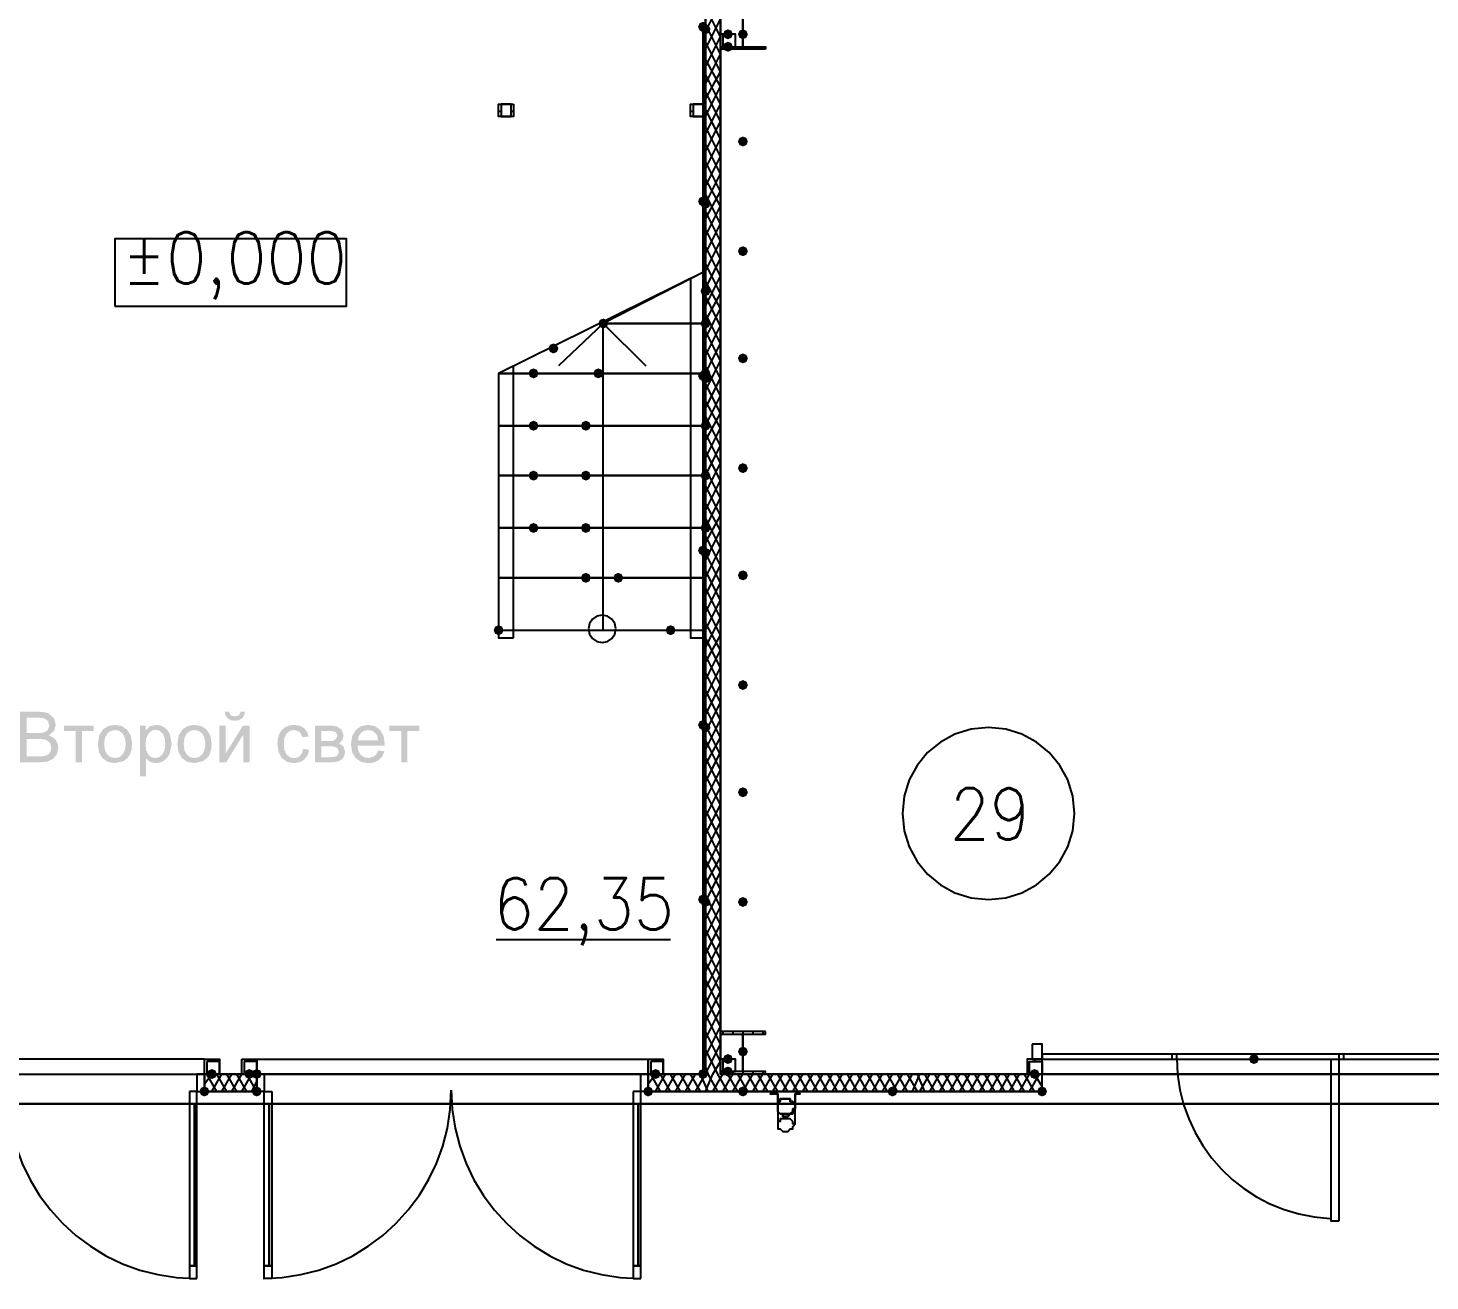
# Model space of a CAD drawing. Header units: millimetres. Extents: x 0 to 420, y 0 to 297.
# Drawn here: x 243.77 to 267.57, y 100.58 to 121.86 of the extents above; entities that cross this region are included whole.
import ezdxf

# ---------------------------------------------------------------- set-up
doc = ezdxf.new("R2010")
doc.units = ezdxf.units.MM
doc.layers.get('0').update_dxf_attribs({"linetype": 'CONTINUOUS'})
doc.styles.get("Standard").update_dxf_attribs({"font": 'STANDARD'})

msp = doc.modelspace()

# ---------------------------------------------------------------- hatches: boundary and pattern name
at = {"true_color": 0x0000fe}
for points in [[(255.312333, 121.877667), (255.287463, 121.817871), (255.227667, 121.793), (255.167871, 121.817871), (255.143, 121.877667), (255.167871, 121.937462), (255.227667, 121.962333), (255.287462, 121.937463)], [(255.354667, 121.835333), (255.329796, 121.775538), (255.27, 121.750667), (255.210204, 121.775538), (255.185333, 121.835333), (255.210204, 121.895129), (255.27, 121.92), (255.329796, 121.895129)], [(255.354667, 121.835333), (255.329796, 121.775538), (255.27, 121.750667), (255.210204, 121.775538), (255.185333, 121.835333), (255.210204, 121.895129), (255.27, 121.92), (255.329796, 121.895129)], [(255.312333, 118.914333), (255.287463, 118.854537), (255.227667, 118.829667), (255.167871, 118.854537), (255.143, 118.914333), (255.167871, 118.974129), (255.227667, 118.999), (255.287462, 118.974129)], [(255.354667, 118.872), (255.329796, 118.812204), (255.27, 118.787333), (255.210204, 118.812204), (255.185333, 118.872), (255.210204, 118.931796), (255.27, 118.956667), (255.329796, 118.931796)], [(255.354667, 117.390333), (255.329796, 117.330537), (255.27, 117.305667), (255.210204, 117.330537), (255.185333, 117.390333), (255.210204, 117.450129), (255.27, 117.475), (255.329796, 117.450129)], [(253.619, 116.84), (253.594129, 116.780204), (253.534333, 116.755333), (253.474538, 116.780204), (253.449667, 116.84), (253.474537, 116.899796), (253.534333, 116.924667), (253.594129, 116.899796)], [(253.619, 116.84), (253.594129, 116.780204), (253.534333, 116.755333), (253.474538, 116.780204), (253.449667, 116.84), (253.474537, 116.899796), (253.534333, 116.924667), (253.594129, 116.899796)], [(255.354667, 116.84), (255.329796, 116.780204), (255.27, 116.755333), (255.210204, 116.780204), (255.185333, 116.84), (255.210204, 116.899796), (255.27, 116.924667), (255.329796, 116.899796)], [(255.354667, 116.84), (255.329796, 116.780204), (255.27, 116.755333), (255.210204, 116.780204), (255.185333, 116.84), (255.210204, 116.899796), (255.27, 116.924667), (255.329796, 116.899796)], [(252.772333, 116.416667), (252.747462, 116.356871), (252.687667, 116.332), (252.627871, 116.356871), (252.603, 116.416667), (252.627871, 116.476462), (252.687667, 116.501333), (252.747462, 116.476463)], [(252.433667, 115.993333), (252.408796, 115.933538), (252.349, 115.908667), (252.289204, 115.933538), (252.264333, 115.993333), (252.289204, 116.053129), (252.349, 116.078), (252.408796, 116.053129)], [(253.534333, 115.993333), (253.509462, 115.933538), (253.449667, 115.908667), (253.389871, 115.933538), (253.365, 115.993333), (253.389871, 116.053129), (253.449667, 116.078), (253.509462, 116.053129)], [(255.312333, 115.951), (255.287463, 115.891204), (255.227667, 115.866333), (255.167871, 115.891204), (255.143, 115.951), (255.167871, 116.010796), (255.227667, 116.035667), (255.287462, 116.010796)], [(255.354667, 115.993333), (255.329796, 115.933538), (255.27, 115.908667), (255.210204, 115.933538), (255.185333, 115.993333), (255.210204, 116.053129), (255.27, 116.078), (255.329796, 116.053129)], [(255.354667, 115.993333), (255.329796, 115.933538), (255.27, 115.908667), (255.210204, 115.933538), (255.185333, 115.993333), (255.210204, 116.053129), (255.27, 116.078), (255.329796, 116.053129)], [(255.354667, 115.908667), (255.329796, 115.848871), (255.27, 115.824), (255.210204, 115.848871), (255.185333, 115.908667), (255.210204, 115.968462), (255.27, 115.993333), (255.329796, 115.968463)], [(252.433667, 115.104333), (252.408796, 115.044537), (252.349, 115.019667), (252.289204, 115.044537), (252.264333, 115.104333), (252.289204, 115.164129), (252.349, 115.189), (252.408796, 115.164129)], [(253.322667, 115.104333), (253.297796, 115.044537), (253.238, 115.019667), (253.178204, 115.044537), (253.153333, 115.104333), (253.178204, 115.164129), (253.238, 115.189), (253.297796, 115.164129)], [(255.354667, 115.104333), (255.329796, 115.044537), (255.27, 115.019667), (255.210204, 115.044537), (255.185333, 115.104333), (255.210204, 115.164129), (255.27, 115.189), (255.329796, 115.164129)], [(252.433667, 114.257667), (252.408796, 114.197871), (252.349, 114.173), (252.289204, 114.197871), (252.264333, 114.257667), (252.289204, 114.317462), (252.349, 114.342333), (252.408796, 114.317463)], [(253.322667, 114.257667), (253.297796, 114.197871), (253.238, 114.173), (253.178204, 114.197871), (253.153333, 114.257667), (253.178204, 114.317462), (253.238, 114.342333), (253.297796, 114.317463)], [(255.354667, 114.257667), (255.329796, 114.197871), (255.27, 114.173), (255.210204, 114.197871), (255.185333, 114.257667), (255.210204, 114.317462), (255.27, 114.342333), (255.329796, 114.317463)], [(255.354667, 114.257667), (255.329796, 114.197871), (255.27, 114.173), (255.210204, 114.197871), (255.185333, 114.257667), (255.210204, 114.317462), (255.27, 114.342333), (255.329796, 114.317463)], [(252.433667, 113.368667), (252.408796, 113.308871), (252.349, 113.284), (252.289204, 113.308871), (252.264333, 113.368667), (252.289204, 113.428462), (252.349, 113.453333), (252.408796, 113.428463)], [(253.322667, 113.368667), (253.297796, 113.308871), (253.238, 113.284), (253.178204, 113.308871), (253.153333, 113.368667), (253.178204, 113.428462), (253.238, 113.453333), (253.297796, 113.428463)], [(255.354667, 113.368667), (255.329796, 113.308871), (255.27, 113.284), (255.210204, 113.308871), (255.185333, 113.368667), (255.210204, 113.428462), (255.27, 113.453333), (255.329796, 113.428463)], [(255.354667, 113.368667), (255.329796, 113.308871), (255.27, 113.284), (255.210204, 113.308871), (255.185333, 113.368667), (255.210204, 113.428462), (255.27, 113.453333), (255.329796, 113.428463)], [(255.312333, 112.987667), (255.287463, 112.927871), (255.227667, 112.903), (255.167871, 112.927871), (255.143, 112.987667), (255.167871, 113.047462), (255.227667, 113.072333), (255.287462, 113.047463)], [(255.354667, 112.945333), (255.329796, 112.885538), (255.27, 112.860667), (255.210204, 112.885538), (255.185333, 112.945333), (255.210204, 113.005129), (255.27, 113.03), (255.329796, 113.005129)], [(253.322667, 112.522), (253.297796, 112.462204), (253.238, 112.437333), (253.178204, 112.462204), (253.153333, 112.522), (253.178204, 112.581796), (253.238, 112.606667), (253.297796, 112.581796)], [(253.873, 112.522), (253.848129, 112.462204), (253.788333, 112.437333), (253.728538, 112.462204), (253.703667, 112.522), (253.728537, 112.581796), (253.788333, 112.606667), (253.848129, 112.581796)], [(251.841, 111.633), (251.816129, 111.573204), (251.756333, 111.548333), (251.696538, 111.573204), (251.671667, 111.633), (251.696537, 111.692796), (251.756333, 111.717667), (251.816129, 111.692796)], [(251.841, 111.633), (251.816129, 111.573204), (251.756333, 111.548333), (251.696538, 111.573204), (251.671667, 111.633), (251.696537, 111.692796), (251.756333, 111.717667), (251.816129, 111.692796)], [(254.762, 111.633), (254.737129, 111.573204), (254.677333, 111.548333), (254.617538, 111.573204), (254.592667, 111.633), (254.617537, 111.692796), (254.677333, 111.717667), (254.737129, 111.692796)], [(255.312333, 110.024333), (255.287463, 109.964537), (255.227667, 109.939667), (255.167871, 109.964537), (255.143, 110.024333), (255.167871, 110.084129), (255.227667, 110.109), (255.287462, 110.084129)], [(255.354667, 109.982), (255.329796, 109.922204), (255.27, 109.897333), (255.210204, 109.922204), (255.185333, 109.982), (255.210204, 110.041796), (255.27, 110.066667), (255.329796, 110.041796)], [(255.312333, 107.061), (255.287463, 107.001204), (255.227667, 106.976333), (255.167871, 107.001204), (255.143, 107.061), (255.167871, 107.120796), (255.227667, 107.145667), (255.287462, 107.120796)], [(255.354667, 107.018667), (255.329796, 106.958871), (255.27, 106.934), (255.210204, 106.958871), (255.185333, 107.018667), (255.210204, 107.078462), (255.27, 107.103333), (255.329796, 107.078463)], [(255.312333, 104.097667), (255.287463, 104.037871), (255.227667, 104.013), (255.167871, 104.037871), (255.143, 104.097667), (255.167871, 104.157462), (255.227667, 104.182333), (255.287462, 104.157463)], [(246.845667, 103.801333), (246.820796, 103.741537), (246.761, 103.716667), (246.701204, 103.741537), (246.676333, 103.801333), (246.701204, 103.861129), (246.761, 103.886), (246.820796, 103.861129)], [(247.734667, 103.801333), (247.709796, 103.741537), (247.65, 103.716667), (247.590204, 103.741537), (247.565333, 103.801333), (247.590204, 103.861129), (247.65, 103.886), (247.709796, 103.861129)], [(247.734667, 103.801333), (247.709796, 103.741537), (247.65, 103.716667), (247.590204, 103.741537), (247.565333, 103.801333), (247.590204, 103.861129), (247.65, 103.886), (247.709796, 103.861129)], [(254.381, 103.801333), (254.356129, 103.741537), (254.296333, 103.716667), (254.236538, 103.741537), (254.211667, 103.801333), (254.236537, 103.861129), (254.296333, 103.886), (254.356129, 103.861129)], [(255.989667, 103.801333), (255.964796, 103.741537), (255.905, 103.716667), (255.845204, 103.741537), (255.820333, 103.801333), (255.845204, 103.861129), (255.905, 103.886), (255.964796, 103.861129)], [(255.989667, 103.801333), (255.964796, 103.741537), (255.905, 103.716667), (255.845204, 103.741537), (255.820333, 103.801333), (255.845204, 103.861129), (255.905, 103.886), (255.964796, 103.861129)], [(255.989667, 103.801333), (255.964796, 103.741537), (255.905, 103.716667), (255.845204, 103.741537), (255.820333, 103.801333), (255.845204, 103.861129), (255.905, 103.886), (255.964796, 103.861129)], [(255.989667, 103.801333), (255.964796, 103.741537), (255.905, 103.716667), (255.845204, 103.741537), (255.820333, 103.801333), (255.845204, 103.861129), (255.905, 103.886), (255.964796, 103.861129)], [(258.529667, 103.801333), (258.504796, 103.741537), (258.445, 103.716667), (258.385204, 103.741537), (258.360333, 103.801333), (258.385204, 103.861129), (258.445, 103.886), (258.504796, 103.861129)], [(258.529667, 103.801333), (258.504796, 103.741537), (258.445, 103.716667), (258.385204, 103.741537), (258.360333, 103.801333), (258.385204, 103.861129), (258.445, 103.886), (258.504796, 103.861129)], [(261.069667, 103.801333), (261.044796, 103.741537), (260.985, 103.716667), (260.925204, 103.741537), (260.900333, 103.801333), (260.925204, 103.861129), (260.985, 103.886), (261.044796, 103.861129)]]:
    msp.add_hatch(color=0, dxfattribs=at).paths.add_polyline_path(points, flags=0)
at = {"true_color": 0x000007}
h = msp.add_hatch(color=0, dxfattribs=at)
h.paths.add_polyline_path([(255.27, 121.835333), (255.227667, 121.835333), (255.27, 104.097667)], flags=0)
h.paths.add_polyline_path([(255.227667, 121.835333), (255.27, 104.097667), (255.227667, 104.097667)], flags=0)
for points in [[(255.735667, 121.750667), (255.710796, 121.690871), (255.651, 121.666), (255.591204, 121.690871), (255.566333, 121.750667), (255.591204, 121.810462), (255.651, 121.835333), (255.710796, 121.810463)], [(255.989667, 121.750667), (255.964796, 121.690871), (255.905, 121.666), (255.845204, 121.690871), (255.820333, 121.750667), (255.845204, 121.810462), (255.905, 121.835333), (255.964796, 121.810463)], [(255.735667, 121.539), (255.710796, 121.479204), (255.651, 121.454333), (255.591204, 121.479204), (255.566333, 121.539), (255.591204, 121.598796), (255.651, 121.623667), (255.710796, 121.598796)], [(255.989667, 119.930333), (255.964796, 119.870538), (255.905, 119.845667), (255.845204, 119.870538), (255.820333, 119.930333), (255.845204, 119.990129), (255.905, 120.015), (255.964796, 119.990129)], [(255.989667, 118.067667), (255.964796, 118.007871), (255.905, 117.983), (255.845204, 118.007871), (255.820333, 118.067667), (255.845204, 118.127462), (255.905, 118.152333), (255.964796, 118.127463)], [(255.989667, 116.247333), (255.964796, 116.187537), (255.905, 116.162667), (255.845204, 116.187537), (255.820333, 116.247333), (255.845204, 116.307129), (255.905, 116.332), (255.964796, 116.307129)], [(255.989667, 114.384667), (255.964796, 114.324871), (255.905, 114.3), (255.845204, 114.324871), (255.820333, 114.384667), (255.845204, 114.444462), (255.905, 114.469333), (255.964796, 114.444463)], [(255.989667, 112.564333), (255.964796, 112.504537), (255.905, 112.479667), (255.845204, 112.504537), (255.820333, 112.564333), (255.845204, 112.624129), (255.905, 112.649), (255.964796, 112.624129)], [(255.989667, 110.701667), (255.964796, 110.641871), (255.905, 110.617), (255.845204, 110.641871), (255.820333, 110.701667), (255.845204, 110.761462), (255.905, 110.786333), (255.964796, 110.761463)], [(244.375986, 110.011104), (244.88145, 110.011104), (244.88145, 109.924012), (244.681359, 109.924012), (244.681359, 109.389333), (244.576628, 109.389333), (244.576628, 109.924012), (244.375986, 109.924012)], [(248.438451, 109.616985), (248.54208, 109.603756), (248.511556, 109.507913), (248.454988, 109.435635), (248.376853, 109.390022), (248.283008, 109.375001), (248.16808, 109.395741), (248.077956, 109.458235), (248.019665, 109.559934), (248.000235, 109.698013), (248.008503, 109.792409), (248.033308, 109.874402), (248.075407, 109.940204), (248.135283, 109.987401), (248.206321, 110.015927), (248.28356, 110.025435), (248.375613, 110.01262), (248.449475, 109.974172), (248.502392, 109.912161), (248.532158, 109.828651), (248.429632, 109.812666), (248.377266, 109.906924), (248.287969, 109.938895), (248.215553, 109.924494), (248.158434, 109.881568), (248.121227, 109.807499), (248.108824, 109.70077), (248.120813, 109.592456), (248.15678, 109.518868), (248.211902, 109.476218), (248.281906, 109.462093), (248.338888, 109.471602), (248.385534, 109.500127), (248.419434, 109.548221)], [(249.903314, 110.011104), (250.408778, 110.011104), (250.408778, 109.924012), (250.208687, 109.924012), (250.208687, 109.389333), (250.103956, 109.389333), (250.103956, 109.924012), (249.903314, 109.924012)], [(255.989667, 108.881333), (255.964796, 108.821537), (255.905, 108.796667), (255.845204, 108.821537), (255.820333, 108.881333), (255.845204, 108.941129), (255.905, 108.966), (255.964796, 108.941129)], [(255.989667, 107.018667), (255.964796, 106.958871), (255.905, 106.934), (255.845204, 106.958871), (255.820333, 107.018667), (255.845204, 107.078462), (255.905, 107.103333), (255.964796, 107.078463)], [(255.989667, 104.478667), (255.964796, 104.418871), (255.905, 104.394), (255.845204, 104.418871), (255.820333, 104.478667), (255.845204, 104.538462), (255.905, 104.563333), (255.964796, 104.538463)], [(255.735667, 104.351667), (255.710796, 104.291871), (255.651, 104.267), (255.591204, 104.291871), (255.566333, 104.351667), (255.591204, 104.411462), (255.651, 104.436333), (255.710796, 104.411463)], [(264.668, 104.351667), (264.643129, 104.291871), (264.583333, 104.267), (264.523537, 104.291871), (264.498667, 104.351667), (264.523537, 104.411462), (264.583333, 104.436333), (264.643129, 104.411463)], [(264.668, 104.351667), (264.643129, 104.291871), (264.583333, 104.267), (264.523537, 104.291871), (264.498667, 104.351667), (264.523537, 104.411462), (264.583333, 104.436333), (264.643129, 104.411463)], [(246.972667, 104.097667), (246.947796, 104.037871), (246.888, 104.013), (246.828204, 104.037871), (246.803333, 104.097667), (246.828204, 104.157462), (246.888, 104.182333), (246.947796, 104.157463)], [(247.607667, 104.097667), (247.582796, 104.037871), (247.523, 104.013), (247.463204, 104.037871), (247.438333, 104.097667), (247.463204, 104.157462), (247.523, 104.182333), (247.582796, 104.157463)], [(247.734667, 104.097667), (247.709796, 104.037871), (247.65, 104.013), (247.590204, 104.037871), (247.565333, 104.097667), (247.590204, 104.157462), (247.65, 104.182333), (247.709796, 104.157463)], [(254.508, 104.097667), (254.483129, 104.037871), (254.423333, 104.013), (254.363538, 104.037871), (254.338667, 104.097667), (254.363537, 104.157462), (254.423333, 104.182333), (254.483129, 104.157463)], [(255.735667, 104.14), (255.710796, 104.080204), (255.651, 104.055333), (255.591204, 104.080204), (255.566333, 104.14), (255.591204, 104.199796), (255.651, 104.224667), (255.710796, 104.199796)], [(260.942667, 104.097667), (260.917796, 104.037871), (260.858, 104.013), (260.798204, 104.037871), (260.773333, 104.097667), (260.798204, 104.157462), (260.858, 104.182333), (260.917796, 104.157463)]]:
    msp.add_hatch(color=0, dxfattribs=at).paths.add_polyline_path(points, flags=0)
h = msp.add_hatch(color=0, dxfattribs=at)
h.paths.add_polyline_path([(243.631311, 109.389333), (243.631311, 110.248126), (243.953772, 110.248126), (244.042104, 110.241512), (244.111419, 110.221668), (244.204574, 110.141742), (244.238199, 110.028191), (244.208433, 109.924563), (244.118034, 109.84629), (244.187005, 109.815009), (244.238199, 109.768018), (244.26948, 109.708211), (244.280091, 109.638482), (244.254184, 109.526034), (244.191345, 109.446108), (244.097088, 109.403664), (243.958732, 109.389333)], flags=0)
h.paths.add_polyline_path([(243.745412, 109.88708), (243.93062, 109.88708), (243.995457, 109.889561), (244.03921, 109.897002), (244.104253, 109.939997), (244.126302, 110.014962), (244.105907, 110.089928), (244.047478, 110.134576), (243.995802, 110.143533), (243.91684, 110.146703), (243.745412, 110.146703)], flags=0)
h.paths.add_polyline_path([(243.745412, 109.490757), (243.958732, 109.490757), (244.036454, 109.494615), (244.101497, 109.518317), (244.145043, 109.565722), (244.162131, 109.638482), (244.137326, 109.721716), (244.068976, 109.771325), (244.015714, 109.782005), (243.94385, 109.785657), (243.745412, 109.785657)], flags=0)
h = msp.add_hatch(color=0, dxfattribs=at)
h.paths.add_polyline_path([(247.01542, 110.011104), (247.121253, 110.011104), (247.121253, 109.537059), (247.413398, 110.011104), (247.526948, 110.011104), (247.526948, 109.389333), (247.421666, 109.389333), (247.421666, 109.860622), (247.129522, 109.389333), (247.01542, 109.389333)], flags=0)
h.paths.add_polyline_path([(247.378671, 110.247024), (247.45088, 110.247024), (247.432759, 110.182049), (247.396861, 110.134025), (247.344771, 110.104535), (247.277799, 110.094888), (247.210344, 110.104535), (247.158185, 110.134025), (247.122356, 110.181636), (247.104717, 110.247024), (247.176926, 110.247024), (247.208897, 110.186941), (247.274491, 110.167649), (247.346149, 110.18639)], flags=0)
h = msp.add_hatch(color=0, dxfattribs=at)
h.paths.add_polyline_path([(244.950002, 109.700218), (244.974049, 109.8507), (245.046465, 109.956533), (245.134935, 110.008141), (245.241595, 110.025435), (245.358108, 110.004351), (245.451057, 109.941099), (245.512104, 109.840985), (245.532636, 109.709038), (245.52361, 109.601482), (245.496807, 109.519971), (245.452503, 109.458855), (245.392077, 109.413035), (245.241595, 109.375001), (245.123428, 109.39581), (245.030479, 109.458786), (244.969983, 109.560899)], flags=0)
h.paths.add_polyline_path([(245.058591, 109.700218), (245.071476, 109.595556), (245.110406, 109.521073), (245.169179, 109.476701), (245.241595, 109.462093), (245.313528, 109.476976), (245.372233, 109.521625), (245.411438, 109.597141), (245.424598, 109.704077), (245.411438, 109.805294), (245.372233, 109.878812), (245.313115, 109.92346), (245.241595, 109.938343), (245.169179, 109.92346), (245.110406, 109.878812), (245.071476, 109.804398)], flags=0)
h = msp.add_hatch(color=0, dxfattribs=at)
h.paths.add_polyline_path([(245.664565, 109.151208), (245.664565, 110.011104), (245.761028, 110.011104), (245.761028, 109.930626), (245.837096, 110.001733), (245.941276, 110.025435), (246.015827, 110.0151), (246.081284, 109.984094), (246.134752, 109.934485), (246.173337, 109.868339), (246.204756, 109.705179), (246.170581, 109.5332), (246.128344, 109.465401), (246.070811, 109.415791), (246.003838, 109.385268), (245.933559, 109.375001), (245.839301, 109.39705), (245.770399, 109.453825), (245.770399, 109.151208)], flags=0)
h.paths.add_polyline_path([(245.760477, 109.696911), (245.772535, 109.592249), (245.808984, 109.51942), (245.862314, 109.476287), (245.926393, 109.462093), (245.991712, 109.476701), (246.047109, 109.521073), (246.084592, 109.596865), (246.097269, 109.70573), (246.084936, 109.809152), (246.048211, 109.883222), (245.99433, 109.92787), (245.931354, 109.942753), (245.867688, 109.927043), (245.812291, 109.879914), (245.773362, 109.802675)], flags=0)
h = msp.add_hatch(color=0, dxfattribs=at)
h.paths.add_polyline_path([(246.300856, 109.700218), (246.324903, 109.8507), (246.397319, 109.956533), (246.485789, 110.008141), (246.592449, 110.025435), (246.708963, 110.004351), (246.801911, 109.941099), (246.862958, 109.840985), (246.883491, 109.709038), (246.874465, 109.601482), (246.847662, 109.519971), (246.803358, 109.458855), (246.742931, 109.413035), (246.592449, 109.375001), (246.474283, 109.39581), (246.381334, 109.458786), (246.320838, 109.560899)], flags=0)
h.paths.add_polyline_path([(246.409446, 109.700218), (246.422331, 109.595556), (246.46126, 109.521073), (246.520033, 109.476701), (246.592449, 109.462093), (246.664383, 109.476976), (246.723087, 109.521625), (246.762293, 109.597141), (246.775453, 109.704077), (246.762293, 109.805294), (246.723087, 109.878812), (246.66397, 109.92346), (246.592449, 109.938343), (246.520033, 109.92346), (246.46126, 109.878812), (246.422331, 109.804398)], flags=0)
h = msp.add_hatch(color=0, dxfattribs=at)
h.paths.add_polyline_path([(248.640707, 110.011104), (248.883241, 110.011104), (248.961307, 110.007383), (249.016635, 109.996221), (249.091601, 109.941651), (249.12302, 109.84629), (249.104279, 109.768569), (249.049157, 109.713447), (249.121917, 109.658326), (249.151132, 109.563517), (249.132046, 109.486071), (249.087742, 109.431776), (249.017049, 109.399806), (248.920724, 109.389333), (248.640707, 109.389333)], flags=0)
h.paths.add_polyline_path([(248.745989, 109.749276), (248.858437, 109.749276), (248.915005, 109.750999), (248.95049, 109.756442), (248.995689, 109.785105), (249.016084, 109.836368), (249.007127, 109.877779), (248.980806, 109.904719), (248.933677, 109.91912), (248.861744, 109.924012), (248.745989, 109.924012)], flags=0)
h.paths.add_polyline_path([(248.745989, 109.475874), (248.884895, 109.475874), (248.960136, 109.480972), (249.007265, 109.49682), (249.032758, 109.525001), (249.042542, 109.568478), (249.02325, 109.623599), (248.973089, 109.656121), (248.873319, 109.662736), (248.745989, 109.662736)], flags=0)
h = msp.add_hatch(color=0, dxfattribs=at)
h.paths.add_polyline_path([(249.710751, 109.589424), (249.819892, 109.576195), (249.782685, 109.491308), (249.72398, 109.427918), (249.644674, 109.38823), (249.545938, 109.375001), (249.423637, 109.39581), (249.329861, 109.458786), (249.269848, 109.560072), (249.249935, 109.695257), (249.269916, 109.834164), (249.330412, 109.938343), (249.42343, 110.003593), (249.540425, 110.025435), (249.653287, 110.004076), (249.743824, 109.940548), (249.803355, 109.838091), (249.823199, 109.701321), (249.822648, 109.673209), (249.358524, 109.673209), (249.375888, 109.582672), (249.416402, 109.516112), (249.475037, 109.47546), (249.546489, 109.462093), (249.645708, 109.49241), (249.682157, 109.531615)], flags=0)
h.paths.add_polyline_path([(249.364588, 109.760301), (249.711853, 109.760301), (249.698211, 109.828514), (249.672166, 109.87771), (249.613875, 109.923598), (249.541528, 109.938895), (249.474555, 109.926561), (249.419158, 109.889836), (249.380711, 109.83313)], flags=0)
h = msp.add_hatch(color=0, dxfattribs=at)
h.paths.add_polyline_path([(246.761, 103.801333), (247.65, 103.801333)], flags=0)
h.paths.add_polyline_path([(247.65, 103.801333), (246.761, 103.801333)], flags=0)
h = msp.add_hatch(color=0, dxfattribs=at)
h.paths.add_polyline_path([(254.296333, 103.801333), (255.905, 103.801333)], flags=0)
h.paths.add_polyline_path([(255.905, 103.801333), (254.296333, 103.801333)], flags=0)
h = msp.add_hatch(color=0, dxfattribs=at)
h.paths.add_polyline_path([(255.905, 103.801333), (260.985, 103.801333)], flags=0)
h.paths.add_polyline_path([(260.985, 103.801333), (255.905, 103.801333)], flags=0)

# ---------------------------------------------------------------- linework, layer by layer
at = {"color": 0, "true_color": 0x000007}
for points in [[(104.309333, 103.589667), (390.101667, 103.589667), (390.101667, 221.276333), (104.309333, 221.276333)], [(273.134667, 104.097667), (273.134667, 138.599333), (272.923, 138.599333), (259.757333, 138.599333), (255.524, 138.599333), (255.524, 104.097667)], [(256.286, 121.496667), (255.524, 121.496667), (255.524, 121.539), (255.905, 121.539), (255.905, 122.174), (255.524, 122.174), (255.524, 122.216333), (256.286, 122.216333), (256.286, 122.174), (255.905, 122.174), (255.905, 121.539), (256.286, 121.539)], [(255.27, 121.835333), (255.227667, 121.835333), (255.27, 104.097667)], [(255.227667, 121.835333), (255.27, 104.097667), (255.227667, 104.097667)], [(255.27, 104.097667), (255.27, 121.835333), (255.227667, 121.835333), (255.227667, 104.097667)], [(255.27, 104.097667), (255.27, 121.835333), (255.227667, 121.835333), (255.227667, 104.097667)], [(255.778, 121.750667), (255.566333, 121.750667), (255.566333, 121.539), (255.778, 121.539), (255.778, 121.750667), (255.524, 121.750667), (255.524, 121.539), (255.778, 121.539)], [(252.010333, 120.565333), (252.010333, 120.353667), (251.756333, 120.353667), (251.756333, 120.565333)], [(251.968, 120.565333), (251.798667, 120.565333), (251.798667, 120.353667), (251.968, 120.353667)], [(255.27, 120.565333), (255.27, 120.353667), (255.016, 120.353667), (255.016, 120.565333)], [(255.227667, 120.565333), (255.058333, 120.565333), (255.058333, 120.353667), (255.227667, 120.353667)], [(245.237, 117.136333), (249.174, 117.136333), (249.174, 118.279333), (245.237, 118.279333)], [(255.27, 117.729), (253.534333, 116.84), (255.27, 116.84)], [(255.27, 115.993333), (251.756333, 115.993333), (251.756333, 115.104333), (255.27, 115.104333)], [(255.27, 115.104333), (251.756333, 115.104333), (251.756333, 114.257667), (255.27, 114.257667)], [(255.27, 114.257667), (251.756333, 114.257667), (251.756333, 113.368667), (255.27, 113.368667)], [(255.27, 113.368667), (251.756333, 113.368667), (251.756333, 112.522), (255.27, 112.522)], [(255.27, 112.522), (251.756333, 112.522), (251.756333, 111.633), (255.27, 111.633)], [(256.286, 104.817333), (255.524, 104.817333), (255.524, 104.775), (255.905, 104.775), (255.905, 104.14), (255.524, 104.14), (255.524, 104.097667), (256.286, 104.097667), (256.286, 104.14), (255.905, 104.14), (255.905, 104.775), (256.286, 104.775)], [(260.815667, 104.605667), (260.815667, 104.351667), (260.985, 104.351667), (260.985, 104.605667)], [(246.761, 104.351667), (247.015, 104.351667), (247.015, 104.097667), (246.761, 104.097667)], [(246.803333, 104.309333), (246.803333, 104.097667), (247.015, 104.097667), (247.015, 104.309333)], [(247.396, 104.351667), (247.65, 104.351667), (247.65, 104.097667), (247.396, 104.097667)], [(247.438333, 104.309333), (247.438333, 104.097667), (247.65, 104.097667), (247.65, 104.309333)], [(254.296333, 104.351667), (254.550333, 104.351667), (254.550333, 104.097667), (254.296333, 104.097667)], [(254.338667, 104.309333), (254.338667, 104.097667), (254.550333, 104.097667), (254.550333, 104.309333)], [(255.778, 104.351667), (255.566333, 104.351667), (255.566333, 104.14), (255.778, 104.14), (255.778, 104.351667), (255.524, 104.351667), (255.524, 104.14), (255.778, 104.14)], [(260.985, 104.351667), (260.731, 104.351667), (260.731, 104.097667), (260.985, 104.097667)], [(260.985, 104.309333), (260.985, 104.097667), (260.773333, 104.097667), (260.773333, 104.309333)], [(260.985, 104.351667), (268.224, 104.351667), (268.224, 104.436333), (260.985, 104.436333)], [(263.186333, 104.351667), (263.271, 104.351667), (263.271, 104.436333), (263.186333, 104.436333)], [(266.022667, 101.6), (265.895667, 101.6), (265.895667, 104.351667), (266.022667, 104.351667)], [(266.022667, 104.351667), (266.107333, 104.351667), (266.107333, 104.436333), (266.022667, 104.436333)], [(246.634, 104.097667), (246.634, 103.801333), (246.761, 103.801333), (246.761, 104.097667)], [(246.761, 104.097667), (246.761, 103.801333)], [(247.777, 104.097667), (247.777, 103.801333), (247.65, 103.801333), (247.65, 104.097667)], [(247.65, 104.097667), (247.65, 103.801333)], [(254.296333, 104.097667), (254.296333, 103.801333), (254.169333, 103.801333), (254.169333, 104.097667)], [(254.296333, 104.097667), (254.296333, 103.801333)], [(246.507, 103.801333), (246.507, 103.589667), (246.634, 103.589667), (246.634, 103.801333)], [(246.761, 103.801333), (247.65, 103.801333)], [(247.65, 103.801333), (246.761, 103.801333)], [(246.761, 103.801333), (247.65, 103.801333)], [(246.761, 103.801333), (247.65, 103.801333)], [(247.904, 103.801333), (247.904, 103.589667), (247.777, 103.589667), (247.777, 103.801333)], [(254.042333, 103.801333), (254.042333, 103.589667), (254.169333, 103.589667), (254.169333, 103.801333)], [(254.296333, 103.801333), (255.905, 103.801333)], [(255.905, 103.801333), (254.296333, 103.801333)], [(254.296333, 103.801333), (255.905, 103.801333)], [(254.296333, 103.801333), (255.905, 103.801333)], [(255.905, 103.801333), (260.985, 103.801333)], [(260.985, 103.801333), (255.905, 103.801333)], [(260.985, 103.801333), (255.905, 103.801333)], [(260.985, 103.801333), (255.905, 103.801333)], [(116.416667, 94.953667), (377.994333, 94.953667), (377.994333, 103.589667), (116.416667, 103.589667)], [(246.591667, 100.838), (246.591667, 103.589667), (246.507, 103.589667), (246.507, 100.838)], [(246.634, 100.838), (246.634, 103.589667), (246.591667, 103.589667), (246.591667, 100.838)], [(247.777, 100.838), (247.777, 103.589667), (247.861667, 103.589667), (247.861667, 100.838)], [(247.861667, 100.838), (247.861667, 103.589667), (247.904, 103.589667), (247.904, 100.838)], [(254.127, 100.838), (254.127, 103.589667), (254.042333, 103.589667), (254.042333, 100.838)], [(254.169333, 100.838), (254.169333, 103.589667), (254.127, 103.589667), (254.127, 100.838)], [(256.370667, 103.759), (256.497667, 103.759), (256.497667, 103.547333), (256.497667, 103.505), (256.497667, 103.462667), (256.54, 103.420333), (256.582333, 103.420333), (256.582333, 103.378), (256.624667, 103.378), (256.667, 103.378), (256.709333, 103.420333), (256.751667, 103.420333), (256.751667, 103.462667), (256.751667, 103.505), (256.794, 103.505), (256.794, 103.547333), (256.794, 103.759), (256.878667, 103.759), (256.794, 103.759), (256.794, 103.547333), (256.794, 103.505), (256.751667, 103.505), (256.751667, 103.462667), (256.709333, 103.420333), (256.667, 103.420333), (256.624667, 103.420333), (256.582333, 103.420333), (256.54, 103.420333), (256.497667, 103.462667), (256.497667, 103.505), (256.497667, 103.547333), (256.497667, 103.759), (256.370667, 103.759), (256.497667, 103.759), (256.497667, 103.547333), (256.497667, 103.505), (256.497667, 103.462667), (256.54, 103.420333), (256.582333, 103.420333), (256.582333, 103.378), (256.624667, 103.378), (256.667, 103.378), (256.709333, 103.420333), (256.751667, 103.420333), (256.751667, 103.462667), (256.751667, 103.505), (256.794, 103.505), (256.794, 103.547333), (256.794, 103.759), (256.878667, 103.759), (256.794, 103.759), (256.794, 103.547333), (256.794, 103.505), (256.751667, 103.505), (256.751667, 103.462667), (256.709333, 103.420333), (256.667, 103.420333), (256.624667, 103.420333), (256.582333, 103.420333), (256.54, 103.420333), (256.497667, 103.462667), (256.497667, 103.505), (256.497667, 103.547333), (256.497667, 103.759), (256.370667, 103.759), (256.497667, 103.759), (256.497667, 103.547333), (256.497667, 103.505), (256.497667, 103.462667), (256.54, 103.420333), (256.582333, 103.420333), (256.624667, 103.420333), (256.667, 103.420333), (256.709333, 103.420333), (256.751667, 103.462667), (256.751667, 103.505), (256.794, 103.505), (256.794, 103.547333), (256.794, 103.759), (256.878667, 103.759), (256.794, 103.759), (256.794, 103.547333), (256.794, 103.505), (256.751667, 103.505), (256.751667, 103.462667), (256.751667, 103.420333), (256.709333, 103.420333), (256.667, 103.378), (256.624667, 103.378), (256.582333, 103.378), (256.582333, 103.420333), (256.54, 103.420333), (256.497667, 103.462667), (256.497667, 103.505), (256.497667, 103.547333), (256.497667, 103.759)], [(256.497667, 103.547333), (256.497667, 103.589667), (256.497667, 103.632), (256.54, 103.632), (256.54, 103.674333), (256.582333, 103.674333), (256.624667, 103.674333), (256.667, 103.674333), (256.709333, 103.674333), (256.709333, 103.632), (256.751667, 103.632), (256.751667, 103.589667), (256.794, 103.589667), (256.794, 103.547333), (256.794, 103.505), (256.751667, 103.505), (256.751667, 103.462667), (256.709333, 103.420333), (256.667, 103.420333), (256.624667, 103.420333), (256.582333, 103.420333), (256.54, 103.420333), (256.497667, 103.462667), (256.497667, 103.505), (256.497667, 103.547333), (256.497667, 103.505), (256.497667, 103.462667), (256.54, 103.420333), (256.582333, 103.420333), (256.624667, 103.420333), (256.667, 103.420333), (256.709333, 103.420333), (256.751667, 103.462667), (256.751667, 103.505), (256.794, 103.505), (256.794, 103.547333), (256.794, 103.589667), (256.751667, 103.589667), (256.751667, 103.632), (256.709333, 103.632), (256.709333, 103.674333), (256.667, 103.674333), (256.624667, 103.674333), (256.582333, 103.674333), (256.54, 103.674333), (256.54, 103.632), (256.497667, 103.632), (256.497667, 103.589667)], [(256.794, 103.547333), (256.794, 103.589667), (256.751667, 103.589667), (256.751667, 103.632), (256.709333, 103.632), (256.709333, 103.674333), (256.667, 103.674333), (256.624667, 103.674333), (256.582333, 103.674333), (256.54, 103.674333), (256.54, 103.632), (256.497667, 103.632), (256.497667, 103.589667), (256.497667, 103.547333), (256.497667, 103.505), (256.497667, 103.462667), (256.54, 103.420333), (256.582333, 103.420333), (256.624667, 103.420333), (256.667, 103.420333), (256.709333, 103.420333), (256.751667, 103.462667), (256.751667, 103.505), (256.794, 103.505)], [(256.497667, 103.251), (256.497667, 103.208667), (256.497667, 103.166333), (256.54, 103.166333), (256.582333, 103.124), (256.624667, 103.124), (256.667, 103.124), (256.709333, 103.166333), (256.751667, 103.166333), (256.751667, 103.208667), (256.794, 103.251), (256.751667, 103.251), (256.751667, 103.293333), (256.709333, 103.335667), (256.667, 103.335667), (256.624667, 103.335667), (256.582333, 103.335667), (256.54, 103.335667), (256.54, 103.293333), (256.497667, 103.293333)], [(246.634, 100.626333), (246.634, 100.838), (246.507, 100.838), (246.507, 100.626333)], [(247.777, 100.626333), (247.777, 100.838), (247.904, 100.838), (247.904, 100.626333)], [(254.169333, 100.626333), (254.169333, 100.838), (254.042333, 100.838), (254.042333, 100.626333)]]:
    msp.add_lwpolyline(points, close=True, dxfattribs=at)
at = {"color": 0, "true_color": 0x000008}
msp.add_lwpolyline([(239.183333, 104.097667), (255.27, 104.097667), (255.27, 138.599333), (242.654667, 138.599333), (242.654667, 129.667), (239.183333, 129.667)], close=True, dxfattribs=at)
at = {"color": 0, "true_color": 0x000007}
for points in [[(255.27, 138.599333), (255.27, 104.097667)], [(255.524, 104.097667), (255.524, 138.599333)], [(255.27, 121.793), (255.524, 122.301)], [(255.524, 121.708333), (255.27, 122.216333)], [(255.905, 121.496667), (255.905, 122.216333)], [(255.27, 121.496667), (255.524, 122.004667)], [(255.524, 121.412), (255.27, 121.92)], [(255.27, 121.835333), (255.27, 104.097667), (255.227667, 121.835333), (255.227667, 104.097667)], [(255.27, 121.200333), (255.524, 121.708333)], [(255.524, 121.115667), (255.27, 121.623667)], [(255.27, 120.904), (255.524, 121.412)], [(255.566333, 121.496667), (255.566333, 121.539)], [(255.735667, 121.496667), (255.735667, 121.539)], [(256.074333, 121.496667), (256.074333, 121.539)], [(256.243667, 121.496667), (256.243667, 121.539)], [(255.524, 120.861667), (255.27, 121.327333)], [(255.27, 120.65), (255.524, 121.115667)], [(255.524, 120.565333), (255.27, 121.073333)], [(255.27, 120.353667), (255.524, 120.861667)], [(255.524, 120.269), (255.27, 120.777)], [(255.27, 120.057333), (255.524, 120.565333)], [(255.524, 119.972667), (255.27, 120.480667)], [(251.798667, 120.438333), (251.756333, 120.438333)], [(252.010333, 120.438333), (251.968, 120.438333)], [(255.058333, 120.438333), (255.016, 120.438333)], [(255.27, 120.438333), (255.227667, 120.438333)], [(255.27, 119.761), (255.524, 120.269)], [(255.524, 119.676333), (255.27, 120.184333)], [(255.27, 119.464667), (255.524, 119.972667)], [(255.524, 119.38), (255.27, 119.888)], [(255.27, 119.168333), (255.524, 119.676333)], [(255.524, 119.083667), (255.27, 119.591667)], [(255.27, 118.872), (255.524, 119.38)], [(255.524, 118.829667), (255.27, 119.295333)], [(255.27, 118.618), (255.524, 119.083667)], [(255.524, 118.533333), (255.27, 119.041333)], [(255.27, 118.321667), (255.524, 118.829667)], [(255.524, 118.237), (255.27, 118.745)], [(255.27, 118.025333), (255.524, 118.533333)], [(255.524, 117.940667), (255.27, 118.448667)], [(255.27, 117.729), (255.524, 118.237)], [(255.524, 117.644333), (255.27, 118.152333)], [(255.27, 117.432667), (255.524, 117.940667)], [(255.524, 117.348), (255.27, 117.856)], [(255.27, 116.84), (255.27, 117.729), (251.756333, 115.993333)], [(255.016, 117.602), (255.016, 111.633), (255.016, 111.506), (255.27, 111.506)], [(255.27, 111.506), (255.27, 111.633), (255.27, 117.729)], [(255.27, 117.136333), (255.524, 117.644333)], [(255.524, 117.094), (255.27, 117.559667)], [(255.27, 116.882333), (255.524, 117.348)], [(255.524, 116.797667), (255.27, 117.305667)], [(255.27, 116.586), (255.524, 117.094)], [(255.524, 116.501333), (255.27, 117.009333)], [(251.756333, 115.993333), (255.27, 115.993333), (255.27, 116.84), (253.534333, 116.84)], [(253.534333, 111.633), (253.534333, 112.522), (253.534333, 116.84), (252.772333, 116.120333)], [(255.27, 116.84), (253.534333, 116.84)], [(253.534333, 116.84), (254.254, 116.120333)], [(255.27, 115.993333), (255.27, 116.84)], [(255.27, 116.289667), (255.524, 116.797667)], [(255.524, 116.205), (255.27, 116.713)], [(255.27, 115.993333), (255.524, 116.501333)], [(255.524, 115.908667), (255.27, 116.416667)], [(255.27, 115.697), (255.524, 116.205)], [(251.756333, 115.993333), (251.756333, 111.633), (251.756333, 111.506), (252.010333, 111.506)], [(252.010333, 111.506), (252.010333, 111.633), (252.010333, 116.120333)], [(255.524, 115.612333), (255.27, 116.120333)], [(255.27, 115.104333), (255.27, 115.993333)], [(255.27, 115.400667), (255.524, 115.908667)], [(255.524, 115.316), (255.27, 115.824)], [(255.27, 115.104333), (255.524, 115.612333)], [(255.524, 115.062), (255.27, 115.527667)], [(255.27, 114.850333), (255.524, 115.316)], [(255.524, 114.765667), (255.27, 115.273667)], [(255.27, 114.257667), (255.27, 115.104333)], [(255.27, 114.554), (255.524, 115.062)], [(255.524, 114.469333), (255.27, 114.977333)], [(255.27, 114.257667), (255.524, 114.765667)], [(255.524, 114.173), (255.27, 114.681)], [(255.27, 113.961333), (255.524, 114.469333)], [(255.524, 113.876667), (255.27, 114.384667)], [(255.27, 113.368667), (255.27, 114.257667)], [(255.27, 113.665), (255.524, 114.173)], [(255.524, 113.580333), (255.27, 114.088333)], [(255.27, 113.368667), (255.524, 113.876667)], [(255.524, 113.326333), (255.27, 113.792)], [(255.27, 113.114667), (255.524, 113.580333)], [(255.524, 113.03), (255.27, 113.538)], [(255.27, 112.522), (255.27, 113.368667)], [(255.27, 112.818333), (255.524, 113.326333)], [(255.524, 112.733667), (255.27, 113.241667)], [(255.27, 112.522), (255.524, 113.03)], [(255.524, 112.437333), (255.27, 112.945333)], [(255.27, 112.225667), (255.524, 112.733667)], [(255.524, 112.141), (255.27, 112.649)], [(251.756333, 112.522), (251.756333, 111.633)], [(255.27, 111.929333), (255.524, 112.437333)], [(255.524, 111.844667), (255.27, 112.352667)], [(255.27, 111.633), (255.524, 112.141)], [(255.524, 111.548333), (255.27, 112.056333)], [(253.746, 111.654124), (253.72773, 111.744762), (253.677849, 111.818775), (253.603845, 111.868681), (253.513209, 111.887), (253.422571, 111.86873), (253.348559, 111.818849), (253.298652, 111.744845), (253.280333, 111.654209)], [(253.280333, 111.654209), (253.298603, 111.563571), (253.348485, 111.489559), (253.422488, 111.439652), (253.513124, 111.421333), (253.603762, 111.439603), (253.677775, 111.489485), (253.727681, 111.563488), (253.746, 111.654124)], [(255.27, 111.336667), (255.524, 111.844667)], [(255.524, 111.294333), (255.27, 111.76)], [(255.27, 111.082667), (255.524, 111.548333)], [(255.524, 110.998), (255.27, 111.506)], [(255.27, 110.786333), (255.524, 111.294333)], [(255.524, 110.701667), (255.27, 111.209667)], [(255.27, 110.49), (255.524, 110.998)], [(255.524, 110.405333), (255.27, 110.913333)], [(255.27, 110.193667), (255.524, 110.701667)], [(255.524, 110.109), (255.27, 110.617)], [(255.27, 109.897333), (255.524, 110.405333)], [(255.524, 109.812667), (255.27, 110.320667)], [(255.27, 109.601), (255.524, 110.109)], [(255.524, 109.516333), (255.27, 110.024333)], [(255.27, 109.347), (255.524, 109.812667)], [(255.524, 109.262333), (255.27, 109.770333)], [(261.535333, 108.5215), (261.505661, 108.815844), (261.420561, 109.089996), (261.285905, 109.338083), (261.107566, 109.554232), (260.891416, 109.732572), (260.643329, 109.867228), (260.369177, 109.952328), (260.074833, 109.982), (259.78049, 109.952328), (259.506338, 109.867228), (259.258251, 109.732572), (259.042101, 109.554232), (258.863762, 109.338083), (258.729106, 109.089996), (258.644005, 108.815844), (258.614333, 108.5215)], [(255.27, 109.050667), (255.524, 109.558667)], [(255.524, 108.966), (255.27, 109.474)], [(255.27, 108.754333), (255.524, 109.262333)], [(255.524, 108.669667), (255.27, 109.177667)], [(255.27, 108.458), (255.524, 108.966)], [(255.524, 108.373333), (255.27, 108.881333)], [(255.27, 108.161667), (255.524, 108.669667)], [(255.524, 108.077), (255.27, 108.585)], [(255.27, 107.865333), (255.524, 108.373333)], [(258.614333, 108.5215), (258.644005, 108.227156), (258.729106, 107.953004), (258.863762, 107.704917), (259.042101, 107.488768), (259.258251, 107.310428), (259.506338, 107.175772), (259.78049, 107.090672), (260.074833, 107.061), (260.369177, 107.090672), (260.643329, 107.175772), (260.891416, 107.310428), (261.107566, 107.488768), (261.285905, 107.704917), (261.420561, 107.953004), (261.505661, 108.227156), (261.535333, 108.5215)], [(255.524, 107.780667), (255.27, 108.288667)], [(255.27, 107.569), (255.524, 108.077)], [(255.524, 107.526667), (255.27, 107.992333)], [(255.27, 107.315), (255.524, 107.780667)], [(255.524, 107.230333), (255.27, 107.738333)], [(255.27, 107.018667), (255.524, 107.526667)], [(255.524, 106.934), (255.27, 107.442)], [(255.27, 106.722333), (255.524, 107.230333)], [(255.524, 106.637667), (255.27, 107.145667)], [(255.27, 106.426), (255.524, 106.934)], [(255.524, 106.341333), (255.27, 106.849333)], [(255.27, 106.129667), (255.524, 106.637667)], [(255.524, 106.045), (255.27, 106.553)], [(251.714, 106.383667), (254.677333, 106.383667)], [(255.27, 105.833333), (255.524, 106.341333)], [(255.524, 105.748667), (255.27, 106.256667)], [(255.27, 105.537), (255.524, 106.045)], [(255.524, 105.494667), (255.27, 106.002667)], [(255.27, 105.283), (255.524, 105.791)], [(255.524, 105.198333), (255.27, 105.706333)], [(255.27, 104.986667), (255.524, 105.494667)], [(255.524, 104.902), (255.27, 105.41)], [(255.27, 104.690333), (255.524, 105.198333)], [(255.524, 104.605667), (255.27, 105.113667)], [(255.27, 104.394), (255.524, 104.902)], [(255.524, 104.309333), (255.27, 104.817333)], [(255.566333, 104.817333), (255.566333, 104.775)], [(255.735667, 104.817333), (255.735667, 104.775)], [(255.905, 104.817333), (255.905, 104.097667)], [(256.074333, 104.817333), (256.074333, 104.775)], [(256.243667, 104.817333), (256.243667, 104.775)], [(255.27, 104.097667), (255.524, 104.605667)], [(255.481667, 104.097667), (255.27, 104.521)], [(246.761, 104.224667), (246.761, 104.351667), (243.416667, 104.351667)], [(246.888, 104.351667), (246.888, 104.309333)], [(247.523, 104.351667), (247.523, 104.309333)], [(247.65, 104.224667), (247.65, 104.351667), (250.994333, 104.351667)], [(250.994333, 104.351667), (254.296333, 104.351667), (254.296333, 104.224667)], [(254.423333, 104.351667), (254.423333, 104.309333)], [(255.397, 104.097667), (255.524, 104.309333)], [(260.858, 104.351667), (260.858, 104.309333)], [(260.985, 104.224667), (260.985, 104.351667), (264.583333, 104.351667)], [(263.271021, 104.362623), (263.285178, 104.093229), (263.324805, 103.831184), (263.388688, 103.577758), (263.475608, 103.334221), (263.584351, 103.101843), (263.713701, 102.881894), (263.86244, 102.675643), (264.029354, 102.484361), (264.213226, 102.309318), (264.412839, 102.151784), (264.626978, 102.013028), (264.854427, 101.89432), (265.09397, 101.796931), (265.34439, 101.72213), (265.604471, 101.671187), (265.872997, 101.645373)], [(264.583333, 104.351667), (268.224, 104.351667), (268.224, 104.224667)], [(243.416667, 104.097667), (246.761, 104.097667), (246.761, 104.224667)], [(246.761, 103.928333), (246.888, 104.097667)], [(246.761, 103.801333), (246.761, 104.097667)], [(247.65, 104.097667), (246.761, 104.097667)], [(246.972667, 103.801333), (246.803333, 104.097667)], [(246.888, 103.801333), (247.057333, 104.097667)], [(247.142, 103.801333), (246.972667, 104.097667)], [(247.057333, 103.801333), (247.226667, 104.097667)], [(247.311333, 103.801333), (247.142, 104.097667)], [(247.226667, 103.801333), (247.396, 104.097667)], [(247.480667, 103.801333), (247.311333, 104.097667)], [(247.396, 103.801333), (247.565333, 104.097667)], [(247.65, 103.801333), (247.480667, 104.097667)], [(250.994333, 104.097667), (247.65, 104.097667), (247.65, 104.224667)], [(247.65, 103.801333), (247.65, 104.097667)], [(254.296333, 104.224667), (254.296333, 104.097667), (250.994333, 104.097667)], [(254.296333, 103.928333), (254.423333, 104.097667)], [(254.296333, 103.801333), (254.296333, 104.097667)], [(255.27, 104.097667), (254.296333, 104.097667)], [(254.508, 103.801333), (254.338667, 104.097667)], [(254.423333, 103.801333), (254.592667, 104.097667)], [(254.677333, 103.801333), (254.508, 104.097667)], [(254.592667, 103.801333), (254.762, 104.097667)], [(254.846667, 103.801333), (254.677333, 104.097667)], [(254.762, 103.801333), (254.931333, 104.097667)], [(255.016, 103.801333), (254.846667, 104.097667)], [(254.931333, 103.801333), (255.100667, 104.097667)], [(255.185333, 103.801333), (255.016, 104.097667)], [(255.100667, 103.801333), (255.27, 104.097667)], [(255.312333, 103.801333), (255.185333, 104.097667)], [(255.312333, 104.097667), (255.27, 104.224667)], [(255.27, 103.801333), (255.397, 104.097667)], [(255.481667, 103.801333), (255.312333, 104.097667)], [(255.397, 103.801333), (255.566333, 104.097667)], [(255.651, 103.801333), (255.481667, 104.097667)], [(260.815667, 104.097667), (255.524, 104.097667)], [(255.566333, 104.14), (255.566333, 104.097667)], [(255.566333, 103.801333), (255.735667, 104.097667)], [(255.820333, 103.801333), (255.651, 104.097667)], [(255.735667, 104.14), (255.735667, 104.097667)], [(255.735667, 103.801333), (255.905, 104.097667)], [(255.989667, 103.801333), (255.820333, 104.097667)], [(255.905, 103.801333), (256.074333, 104.097667)], [(256.159, 103.801333), (255.989667, 104.097667)], [(256.074333, 104.14), (256.074333, 104.097667)], [(256.074333, 103.801333), (256.243667, 104.097667)], [(256.328333, 103.801333), (256.159, 104.097667)], [(256.243667, 104.14), (256.243667, 104.097667)], [(256.243667, 103.801333), (256.413, 104.097667)], [(256.497667, 103.801333), (256.328333, 104.097667)], [(256.413, 103.801333), (256.582333, 104.097667)], [(256.667, 103.801333), (256.497667, 104.097667)], [(256.582333, 103.801333), (256.751667, 104.097667)], [(256.836333, 103.801333), (256.667, 104.097667)], [(256.751667, 103.801333), (256.921, 104.097667)], [(257.005667, 103.801333), (256.836333, 104.097667)], [(256.921, 103.801333), (257.090333, 104.097667)], [(257.175, 103.801333), (257.005667, 104.097667)], [(257.090333, 103.801333), (257.259667, 104.097667)], [(257.344333, 103.801333), (257.175, 104.097667)], [(257.259667, 103.801333), (257.429, 104.097667)], [(257.513667, 103.801333), (257.344333, 104.097667)], [(257.429, 103.801333), (257.598333, 104.097667)], [(257.683, 103.801333), (257.513667, 104.097667)], [(257.598333, 103.801333), (257.767667, 104.097667)], [(257.852333, 103.801333), (257.683, 104.097667)], [(257.767667, 103.801333), (257.937, 104.097667)], [(258.021667, 103.801333), (257.852333, 104.097667)], [(257.937, 103.801333), (258.106333, 104.097667)], [(258.191, 103.801333), (258.021667, 104.097667)], [(258.106333, 103.801333), (258.275667, 104.097667)], [(258.360333, 103.801333), (258.191, 104.097667)], [(258.275667, 103.801333), (258.445, 104.097667)], [(258.529667, 103.801333), (258.360333, 104.097667)], [(258.445, 103.801333), (258.614333, 104.097667)], [(258.699, 103.801333), (258.529667, 104.097667)], [(258.614333, 103.801333), (258.783667, 104.097667)], [(258.868333, 103.801333), (258.699, 104.097667)], [(258.783667, 103.801333), (258.910667, 104.097667)], [(258.995333, 103.801333), (258.868333, 104.097667)], [(258.910667, 103.801333), (259.08, 104.097667)], [(259.164667, 103.801333), (258.995333, 104.097667)], [(259.08, 103.801333), (259.249333, 104.097667)], [(259.334, 103.801333), (259.164667, 104.097667)], [(259.249333, 103.801333), (259.418667, 104.097667)], [(259.503333, 103.801333), (259.334, 104.097667)], [(259.418667, 103.801333), (259.588, 104.097667)], [(259.672667, 103.801333), (259.503333, 104.097667)], [(259.588, 103.801333), (259.757333, 104.097667)], [(259.842, 103.801333), (259.672667, 104.097667)], [(259.757333, 103.801333), (259.926667, 104.097667)], [(260.011333, 103.801333), (259.842, 104.097667)], [(259.926667, 103.801333), (260.096, 104.097667)], [(260.180667, 103.801333), (260.011333, 104.097667)], [(260.096, 103.801333), (260.265333, 104.097667)], [(260.35, 103.801333), (260.180667, 104.097667)], [(260.265333, 103.801333), (260.434667, 104.097667)], [(260.519333, 103.801333), (260.35, 104.097667)], [(260.434667, 103.801333), (260.604, 104.097667)], [(260.688667, 103.801333), (260.519333, 104.097667)], [(260.604, 103.801333), (260.773333, 104.097667)], [(260.858, 103.801333), (260.688667, 104.097667)], [(260.773333, 103.801333), (260.942667, 104.097667)], [(260.985, 103.886), (260.858, 104.097667)], [(264.583333, 104.097667), (260.985, 104.097667), (260.985, 104.224667)], [(260.985, 103.801333), (260.985, 104.097667)], [(260.985, 103.801333), (260.985, 104.097667)], [(268.224, 104.224667), (268.224, 104.097667), (264.583333, 104.097667)], [(243.416667, 103.8225), (243.433168, 103.495714), (243.481602, 103.178367), (243.560362, 102.872066), (243.66784, 102.578417), (243.802431, 102.299027), (243.962527, 102.035502), (244.146523, 101.78945), (244.35281, 101.562477), (244.579783, 101.356189), (244.825835, 101.172194), (245.08936, 101.012098), (245.36875, 100.877507), (245.662399, 100.770028), (245.9687, 100.691269), (246.286047, 100.642835), (246.612833, 100.626333)], [(246.803333, 103.801333), (246.761, 103.843667)], [(246.761, 103.801333), (247.65, 103.801333), (246.761, 103.801333), (247.65, 103.801333)], [(246.761, 103.801333), (247.65, 103.801333)], [(247.565333, 103.801333), (247.65, 103.970667)], [(247.755833, 100.626333), (248.082619, 100.642835), (248.399966, 100.691269), (248.706268, 100.770028), (248.999917, 100.877507), (249.279307, 101.012098), (249.542831, 101.172194), (249.788883, 101.356189), (250.015857, 101.562477), (250.222144, 101.78945), (250.406139, 102.035502), (250.566236, 102.299027), (250.700826, 102.578417), (250.808305, 102.872066), (250.887064, 103.178367), (250.935498, 103.495714), (250.952, 103.8225)], [(250.952, 103.8225), (250.968502, 103.495714), (251.016936, 103.178367), (251.095695, 102.872066), (251.203174, 102.578417), (251.337764, 102.299027), (251.497861, 102.035502), (251.681856, 101.78945), (251.888143, 101.562477), (252.115117, 101.356189), (252.361169, 101.172194), (252.624693, 101.012098), (252.904083, 100.877507), (253.197732, 100.770028), (253.504034, 100.691269), (253.821381, 100.642835), (254.148167, 100.626333)], [(254.338667, 103.801333), (254.296333, 103.843667)], [(254.296333, 103.801333), (255.905, 103.801333), (254.296333, 103.801333), (255.905, 103.801333)], [(254.296333, 103.801333), (260.985, 103.801333)], [(260.985, 103.801333), (255.905, 103.801333), (260.985, 103.801333), (255.905, 103.801333)], [(260.942667, 103.801333), (260.985, 103.886)], [(246.591667, 100.838), (246.591667, 103.589667)], [(247.861667, 100.838), (247.861667, 103.589667)], [(254.127, 100.838), (254.127, 103.589667)], [(256.497667, 103.547333), (256.497667, 103.251)], [(256.794, 103.251), (256.794, 103.547333)]]:
    msp.add_lwpolyline(points, dxfattribs=at)

# ---------------------------------------------------------------- texts
at = {"color": 0, "true_color": 0x000007, "char_height": 0.872032, "attachment_point": 1}
for s, insert, width in [('%%P0,000', (245.364007, 118.389372), 3.43968177), ('29', (259.41867, 108.949036), 1.06581688), ('62,35', (251.671667, 107.425029), 2.76143456)]:
    msp.add_mtext(s, dxfattribs=dict(at, insert=insert, width=width))

doc.saveas('drawing.dxf')
